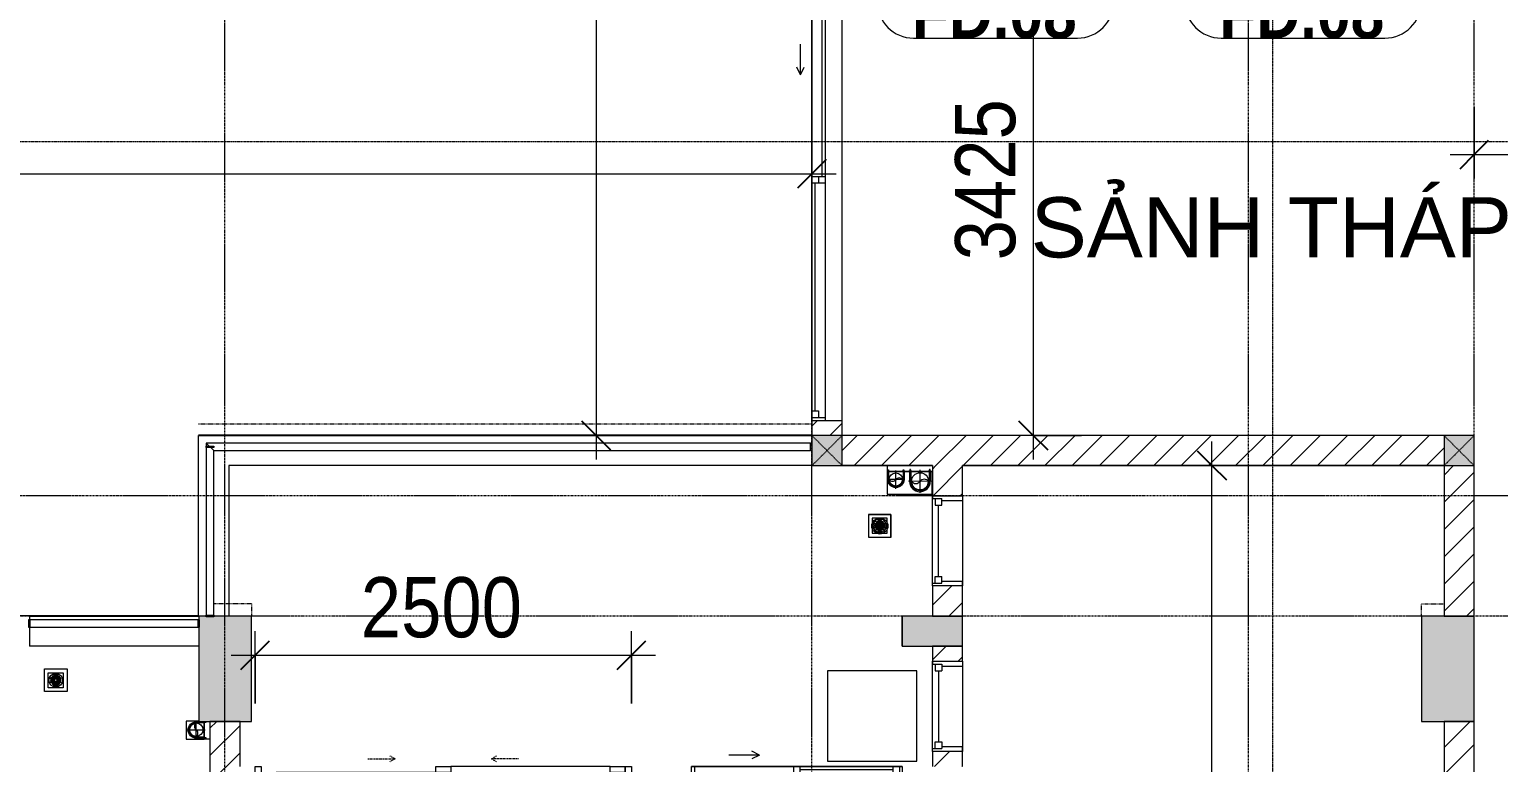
# Model space of a CAD drawing. Header units: millimetres. Extents: x 1591 to 240306, y -15958 to 82755.
# Drawn here: x 117854 to 127616, y 43563 to 48437 of the extents above; entities that cross this region are included whole.
import ezdxf

# ---------------------------------------------------------------- set-up
doc = ezdxf.new("R2010")
doc.units = ezdxf.units.MM
for name, pattern in [('Dash', [6, 3, -3]), ('Dash 1_8_', [6.35, 3.175, -3.175]), ('Dash Dot 3_16_', [7.9375, 4.7625, -1.5875, 0, -1.5875]), ('Grid Line', [22.225, 12.7, -3.175, 3.175, -3.175]), ('IMPORT-CENTER _2_', [40.64, 25.4, -5.08, 5.08, -5.08])]:
    doc.linetypes.add(name, pattern=pattern)
for name, color, linetype, lineweight in [('0-1', 7, 'Continuous', 5), ('A-ANNO-DIMS', 211, 'Continuous', 9), ('A-ANNO-DIMS-160', 211, 'Continuous', 9), ('A-AREA', 32, 'Dash 1_8_', 9), ('A-AREA-IDEN', 2, 'Continuous', 9), ('A-DOOR', 31, 'Continuous', 9), ('A-DOOR-FRAM', 31, 'Continuous', 9), ('A-DOOR-HDLN', 31, 'Dash', 9), ('A-DOOR-IDEN', 31, 'Continuous', 9), ('A-FLOR-2', 9, 'Continuous', 9), ('A-FLOR-HRAL', 11, 'Continuous', 9), ('A-FLOR-HRAL-1', 254, 'Continuous', 9), ('A-FLOR-HRAL-2', 9, 'Continuous', 9), ('A-GLAZ', 151, 'Continuous', 9), ('A-WALL', 113, 'Continuous', 9), ('A-WALL-2', 9, 'Continuous', 9), ('A-WALL-3', 113, 'Continuous', 18), ('A-WALL-PATT-2', 111, 'Continuous', 9), ('G-ANNO-SYMB-1', 111, 'Dash Dot 3_16_', 18), ('G-IMPT-1', 254, 'Continuous', 9), ('G-IMPT-2', 8, 'IMPORT-CENTER _2_', 9), ('G-IMPT-3', 8, 'Continuous', 9), ('I-FURN-1', 254, 'Continuous', 9), ('M-EQPM', 50, 'Continuous', 9), ('M-EQPM-1', 254, 'Continuous', 9), ('S-COLS', 52, 'Continuous', 9), ('S-COLS-1', 52, 'Continuous', 5), ('S-COLS-2', 7, 'Continuous', 18), ('S-COLS-5', 52, 'Continuous', 18), ('S-COLS-HDLN', 52, 'Dash', 9), ('S-GRID-1', 1, 'Grid Line', 9)]:
    doc.layers.add(name, color=color, linetype=linetype, lineweight=lineweight)
doc.styles.add('Arial_6', font='arial_0.ttf', dxfattribs={"height": 400})
doc.styles.add('Arial_B_3', font='arialbd_0.ttf', dxfattribs={"width": 0.9, "height": 320})
doc.styles.add('UTM Avo', font='UTM Avo.ttf', dxfattribs={"width": 0.9, "height": 400})
doc.dimstyles.new('1_Dim_chi_tiet_2_5', dxfattribs={"dimscale": 304.8, "dimtxt": 399.720379, "dimasz": 0.629921, "dimexe": 0.524934, "dimexo": 0.0625, "dimgap": 0.052493, "dimtad": 1, "dimdec": 0, "dimrnd": 5, "dimzin": 0, "dimdsep": 46, "dimtxsty": 'UTM Avo', "dimblk1": 'OBLIQUE', "dimblk2": 'OBLIQUE', "dimsah": 1, "dimcen": 0.09, "dimdle": 0.524934, "dimazin": 0, "dimtfac": 1, "dimtdec": 4, "dimtix": 1, "dimtmove": 0, "dimatfit": 3, "dimfxl": 1.049869, "dimfxlon": 1, "dimtvp": 1, "dimtolj": 1, "dimtzin": 0, "dimarcsym": 2})
doc.dimstyles.new('1_Dim_chi_tiet_2_5_1', dxfattribs={"dimscale": 304.8, "dimtxt": 399.720379, "dimasz": 0.629921, "dimexe": 0.524934, "dimexo": 0.0625, "dimgap": 0.052493, "dimtad": 1, "dimdec": 0, "dimrnd": 5, "dimzin": 0, "dimdsep": 46, "dimtxsty": 'UTM Avo', "dimblk1": 'OBLIQUE', "dimblk2": 'OBLIQUE', "dimsah": 1, "dimcen": 0.09, "dimdle": 0.524934, "dimazin": 0, "dimtfac": 1, "dimtdec": 4, "dimtix": 1, "dimtmove": 0, "dimatfit": 3, "dimfxl": 1.049869, "dimfxlon": 1, "dimtvp": 1, "dimtolj": 1, "dimtzin": 0, "dimarcsym": 2})
pattern_1 = [(45, (11001.35, 0), (-90.50967, 90.50967), [])]

# ---------------------------------------------------------------- blocks, each defined once
blk = doc.blocks.new('NCV_TKTC_KET CAU_rvt-1-TKCS_MB TẦNG 3-4')
at = {"layer": 'S-COLS-1'}
for points in [[(108327.6, 43836.9), (108327.6, 44536.9), (108077.6, 44536.9), (108077.6, 44532.4), (108027.6, 44532.4), (108027.6, 44536.9), (107977.6, 44536.9), (107977.6, 44512), (107982.6, 44512), (107982.6, 44462), (107977.6, 44462), (107977.6, 43836.9), (108077.6, 43836.9)], [(113052.6, 44336.9), (113052.6, 44536.9), (112652.6, 44536.9), (112652.6, 44336.9)], [(116452.6, 43836.9), (116452.6, 44536.9), (116102.6, 44536.9), (116102.6, 43836.9)]]:
    blk.add_hatch(color=256, dxfattribs=at).paths.add_polyline_path(points)
at = {"layer": 'S-COLS-2'}
for p, q in [((108027.6, 44536.9), (107977.6, 44536.9)), ((107977.6, 44536.9), (107977.6, 44512)), ((108327.6, 44536.9), (108077.6, 44536.9)), ((108327.6, 43836.9), (108327.6, 44536.9)), ((112652.6, 44536.9), (112652.6, 44336.9)), ((113052.6, 44536.9), (112652.6, 44536.9)), ((113052.6, 44336.9), (113052.6, 44536.9)), ((116452.6, 44536.9), (116102.6, 44536.9)), ((116102.6, 44536.9), (116102.6, 43836.9)), ((116452.6, 43836.9), (116452.6, 44536.9)), ((107977.6, 44462), (107977.6, 43836.9)), ((112652.6, 44336.9), (113052.6, 44336.9)), ((107977.6, 43836.9), (108327.6, 43836.9)), ((116102.6, 43836.9), (116452.6, 43836.9))]:
    blk.add_line(p, q, dxfattribs=at)
blk = doc.blocks.new('MAY GIAT - MAY GIAT_dwg-348053-TKCS_MB TẦNG 3-4')
at = {"layer": 'G-IMPT-1', "flags": 128}
blk.add_lwpolyline([(5, 596.6), (5, 2.3), (605, 2.3), (605, 596.6)], close=True, dxfattribs=at)
blk = doc.blocks.new('MAY GIAT - MAY GIAT-348233-TKCS_MB TẦNG 3-4')
at = {"layer": 'I-FURN-1'}
for p, q in [((5, 596.6), (5, 2.3)), ((605, 596.6), (5, 596.6)), ((605, 2.3), (605, 596.6)), ((5, 2.3), (605, 2.3))]:
    blk.add_line(p, q, dxfattribs=at)
blk.add_blockref('MAY GIAT - MAY GIAT_dwg-348053-TKCS_MB TẦNG 3-4', (0, 0))
blk = doc.blocks.new('THU NUOC - THU NUOC-461820-TKCS_MB TẦNG 3-4')
at = {"layer": 'M-EQPM-1'}
for p, q in [((-66.3, 70.6), (-66.3, -79.4)), ((83.7, 70.6), (-66.3, 70.6)), ((58.7, 45.6), (-41.3, 45.6)), ((-41.3, 45.6), (-41.3, -54.4)), ((-23.3, 10.8), (40.9, 10.8)), ((40.9, 4.8), (-23.3, 4.8)), ((-11, 23.3), (28.5, 23.3)), ((28.5, 17.3), (-11, 17.3)), ((-1.1, 35.6), (18.5, 35.6)), ((18.5, 29.6), (-1.1, 29.6)), ((58.7, -54.4), (58.7, 45.6)), ((83.7, -79.4), (83.7, 70.6)), ((-66.3, -79.4), (83.7, -79.4)), ((-41.3, -54.4), (58.7, -54.4)), ((-23.3, -1.2), (0.7, -1.2)), ((0.7, -7.2), (-23.3, -7.2)), ((-23.3, -13.6), (40.9, -13.6)), ((40.9, -19.6), (-23.3, -19.6)), ((-11, -26.1), (28.5, -26.1)), ((28.5, -32.1), (-11, -32.1)), ((-1.1, -38.5), (18.5, -38.5)), ((18.5, -44.5), (-1.1, -44.5)), ((0.7, -1.2), (0.7, -7.2)), ((16.7, -1.2), (40.9, -1.2)), ((16.7, -7.2), (16.7, -1.2)), ((40.9, -7.2), (16.7, -7.2))]:
    blk.add_line(p, q, dxfattribs=at)
for centre, radius, start, end in [((8.7, -4.4), 45, 0, 180), ((8.7, -4.4), 45, 0, 180), ((-23.3, 7.8), 3, 90, 270), ((-11, 20.3), 3, 90, 270), ((-1.1, 32.6), 3, 90, 270), ((18.5, 32.6), 3, 270, 90), ((28.5, 20.3), 3, 270, 90), ((40.9, 7.8), 3, 270, 90), ((8.7, -4.4), 45, 180, 360), ((8.7, -4.4), 45, 180, 360), ((-23.3, -4.2), 3, 90, 270), ((-23.3, -16.6), 3, 90, 270), ((-11, -29.1), 3, 90, 270), ((-1.1, -41.5), 3, 90, 270), ((18.5, -41.5), 3, 270, 90), ((28.5, -29.1), 3, 270, 90), ((40.9, -4.2), 3, 270, 90), ((40.9, -16.6), 3, 270, 90)]:
    blk.add_arc(centre, radius, start, end, dxfattribs=at)
blk = doc.blocks.new('Railing - 50 x 10mm-901205-TKCS_MB TẦNG 3-4')
at = {"layer": 'A-FLOR-HRAL-2'}
for p, q in [((25, 5), (-25, 5)), ((-25, 5), (-25, -5)), ((25, -5), (25, 5)), ((-25, -5), (25, -5))]:
    blk.add_line(p, q, dxfattribs=at)
blk = doc.blocks.new('Railing - Railing-998857-TKCS_MB TẦNG 3-4')
at = {"layer": 'A-FLOR-HRAL-2'}
for p, q in [((85064.1, 35251.3), (83949.1, 35251.3)), ((83949.1, 35201.3), (85064.1, 35201.3))]:
    blk.add_line(p, q, dxfattribs=at)
at = {"rotation": 270}
for p in [(83944.1, 35226.3), (85069.1, 35226.3)]:
    blk.add_blockref('Railing - 50 x 10mm-901205-TKCS_MB TẦNG 3-4', p, dxfattribs=at)
blk = doc.blocks.new('NCV_TKTC_TANG 3 - 4_rvt-2-TKCS_MB TẦNG 3-4')
at = {"layer": 'A-FLOR-2'}
for p, q in [((112052.6, 45536.9), (108177.6, 45536.9)), ((108177.6, 45536.9), (108177.6, 44536.9)), ((112852.6, 45536.9), (112252.6, 45536.9)), ((116252.6, 45536.9), (113052.6, 45536.9)), ((112652.6, 44336.9), (112652.6, 44536.9))]:
    blk.add_line(p, q, dxfattribs=at)
at = {"layer": 'A-WALL-2'}
for p, q in [((106852.9, 44536.9), (107977.6, 44536.9)), ((106852.9, 44536.9), (106852.9, 44512)), ((106852.9, 44462), (106852.9, 44336.9)), ((107977.6, 44336.9), (106852.9, 44336.9))]:
    blk.add_line(p, q, dxfattribs=at)
at = {"layer": 'A-FLOR-HRAL-1'}
blk.add_blockref('Railing - Railing-998857-TKCS_MB TẦNG 3-4', (22908.5, 9260.7), dxfattribs=at)
at = {"layer": 'I-FURN-1', "rotation": 269.9999999999999}
blk.add_blockref('MAY GIAT - MAY GIAT-348233-TKCS_MB TẦNG 3-4', (112152.6, 44177.4), dxfattribs=at)
at = {"layer": 'M-EQPM-1', "rotation": 180}
blk.add_blockref('THU NUOC - THU NUOC-461820-TKCS_MB TẦNG 3-4', (112511.3, 45132.9), dxfattribs=at)
blk = doc.blocks.new('1_FAMILY RVT - W01-WxH 1400x3200xmm-489780-TKCS_MB TẦNG 3-4')
at = {"layer": 'A-GLAZ'}
for p, q in [((698.4, 172.39), (749.2, 197.79)), ((698.4, 172.39), (749.2, 146.99)), ((698.4, 172.39), (901.6, 172.39)), ((-1600, 96.19), (-1600, -103.81)), ((1600, 96.19), (-1600, 96.19)), ((-1600, 96.19), (-1536.5, 96.19)), ((-1600, 7.29), (-1580.95, 7.29)), ((-1580.95, 96.19), (-1580.95, 7.29)), ((-1536.5, 51.74), (-1580.95, 51.74)), ((-1580.95, 7.29), (-22.225, 7.29)), ((-1536.5, 96.19), (-22.225, 96.19)), ((-1536.5, 96.19), (-1536.5, 51.74)), ((-1536.5, 73.965), (-22.225, 73.965)), ((-22.225, 7.29), (-22.225, 96.19)), ((-22.225, 96.19), (22.225, 96.19)), ((22.225, 51.74), (-22.225, 51.74)), ((-22.225, 7.29), (22.225, 7.29)), ((22.225, 96.19), (1580.95, 96.19)), ((22.225, 96.19), (22.225, 7.29)), ((22.225, 29.515), (1536.5, 29.515)), ((22.225, 7.29), (1536.5, 7.29)), ((1536.5, 51.74), (1536.5, 7.29)), ((1580.95, 51.74), (1536.5, 51.74)), ((1536.5, 7.29), (1600, 7.29)), ((1580.95, 96.19), (1600, 96.19)), ((1580.95, 96.19), (1580.95, 7.29)), ((1600, -103.81), (1600, 96.19)), ((-1600, -103.81), (1600, -103.81))]:
    blk.add_line(p, q, dxfattribs=at)
blk = doc.blocks.new('DEG_02-DEG_03 - DEG_02-2500x2400mm-CỬA ĐI 02 CÁNH TRƯỢT-841416-TKCS_MB TẦNG 3-4')
at = {"layer": 'A-DOOR'}
for p, q in [((-1210, -100), (-1210, -60)), ((-1210, -60), (-1110, -60)), ((-1110, -60), (-1110, -100)), ((-50, -60), (-1110, -60)), ((-50, -60), (-50, -20)), ((-50, -20), (50, -20)), ((50, -60), (-50, -60)), ((-50, -100), (-50, -60)), ((-50, -60), (50, -60)), ((50, -20), (50, -60)), ((1110, -20), (50, -20)), ((50, -60), (1110, -60)), ((50, -60), (50, -100)), ((1110, -60), (1110, -20)), ((1110, -20), (1210, -20)), ((1210, -60), (1110, -60)), ((1210, -20), (1210, -60)), ((-1110, -100), (-1210, -100)), ((-1110, -100), (-50, -100)), ((50, -100), (-50, -100))]:
    blk.add_line(p, q, dxfattribs=at)
at = {"layer": 'A-DOOR-FRAM'}
for p, q in [((-1250, 0), (-1210, 0)), ((-1250, -100), (-1250, 0)), ((-1210, 0), (-1210, -100)), ((1210, -100), (1210, 0)), ((1210, 0), (1250, 0)), ((1250, 0), (1250, -100)), ((-1210, -100), (-1250, -100)), ((1250, -100), (1210, -100))]:
    blk.add_line(p, q, dxfattribs=at)
at = {"layer": 'A-DOOR-HDLN'}
for p, q in [((-500.4, -151.1), (-320.4, -151.1)), ((-320.4, -151.1), (-355, -131.1)), ((-320.4, -151.1), (-355, -171.1)), ((320.4, -151.1), (355, -131.1)), ((320.4, -151.1), (355, -171.1)), ((500.4, -151.1), (320.4, -151.1))]:
    blk.add_line(p, q, dxfattribs=at)
blk = doc.blocks.new('1_FAMILY RVT - W01-WxH 1400x1400xmm-411185-TKCS_MB TẦNG 3-4')
at = {"layer": 'A-GLAZ'}
for p, q in [((-700, 103.81), (700, 103.81)), ((-700, -96.19), (-700, 103.81)), ((700, 103.81), (700, -96.19)), ((-700, -7.29), (-680.95, -7.29)), ((700, -96.19), (-700, -96.19)), ((-700, -96.19), (-636.5, -96.19)), ((-680.95, -7.29), (-22.225, -7.29)), ((-680.95, -96.19), (-680.95, -7.29)), ((-636.5, -51.74), (-680.95, -51.74)), ((-636.5, -96.19), (-636.5, -51.74)), ((-636.5, -73.965), (-22.225, -73.965)), ((-636.5, -96.19), (-22.225, -96.19)), ((-22.225, -7.29), (22.225, -7.29)), ((-22.225, -7.29), (-22.225, -96.19)), ((22.225, -51.74), (-22.225, -51.74)), ((-22.225, -96.19), (22.225, -96.19)), ((22.225, -7.29), (636.5, -7.29)), ((22.225, -96.19), (22.225, -7.29)), ((22.225, -29.515), (636.5, -29.515)), ((22.225, -96.19), (680.95, -96.19)), ((636.5, -7.29), (700, -7.29)), ((636.5, -51.74), (636.5, -7.29)), ((680.95, -51.74), (636.5, -51.74)), ((680.95, -96.19), (680.95, -7.29)), ((680.95, -96.19), (700, -96.19)), ((248.4, -172.39), (299.2, -146.99)), ((248.4, -172.39), (299.2, -197.79)), ((248.4, -172.39), (451.6, -172.39))]:
    blk.add_line(p, q, dxfattribs=at)
blk = doc.blocks.new('Railing - 50 x 10mm-1251311-TKCS_MB TẦNG 3-4')
at = {"layer": 'A-FLOR-HRAL'}
for p, q in [((25, 5), (-25, 5)), ((-25, 5), (-25, -5)), ((25, -5), (25, 5)), ((-25, -5), (25, -5))]:
    blk.add_line(p, q, dxfattribs=at)
blk = doc.blocks.new('Railing - Railing-1558326-TKCS_MB TẦNG 3-4')
at = {"layer": 'A-FLOR-HRAL'}
for p, q in [((108047.6, 45667), (108027.6, 45687)), ((108027.6, 45687), (108027.6, 45667)), ((112042.6, 45687), (108027.6, 45687)), ((108027.6, 45657), (108027.6, 44542.4)), ((108077.6, 45637), (108057.6, 45657)), ((108077.6, 44542.4), (108077.6, 45637)), ((108077.6, 45637), (112042.6, 45637))]:
    blk.add_line(p, q, dxfattribs=at)
at = {"extrusion": (0, 0, -1), "zscale": -1}
for p, rotation in [((-108052.6, 45662), 180), ((-112047.6, 45662), 270), ((-108052.6, 44537.4), 180)]:
    blk.add_blockref('Railing - 50 x 10mm-1251311-TKCS_MB TẦNG 3-4', p, dxfattribs=dict(at, rotation=rotation))
blk = doc.blocks.new('M_Fixed - 600 x 1400mm-2135871-TKCS_MB TẦNG 3-4')
at = {"layer": 'A-GLAZ'}
for p, q in [((-300, 87), (-268, 87)), ((-268, -50), (-268, 87)), ((268, -50), (268, 87)), ((300, 87), (268, 87)), ((-281, -113), (-281, -50)), ((-281, -50), (-237, -50)), ((-281, -94), (-237, -94)), ((-237, -94), (-237, -50)), ((-237, -72), (237, -72)), ((237, -50), (281, -50)), ((237, -94), (237, -50)), ((281, -94), (237, -94)), ((281, -113), (281, -50)), ((-300, -113), (-281, -113)), ((298.9, -113), (281, -113))]:
    blk.add_line(p, q, dxfattribs=at)
blk = doc.blocks.new('M_Fixed - 600 x 1400mm-2135864-TKCS_MB TẦNG 3-4')
at = {"layer": 'A-GLAZ'}
for p, q in [((-300, 113), (-281, 113)), ((-281, 113), (-281, 50)), ((281, 113), (281, 50)), ((298.9, 113), (281, 113)), ((-281, 94), (-237, 94)), ((-281, 50), (-237, 50)), ((-268, 50), (-268, -87)), ((-237, 94), (-237, 50)), ((-237, 72), (237, 72)), ((237, 94), (237, 50)), ((281, 94), (237, 94)), ((237, 50), (281, 50)), ((268, 50), (268, -87)), ((-300, -87), (-268, -87)), ((300, -87), (268, -87))]:
    blk.add_line(p, q, dxfattribs=at)
blk = doc.blocks.new('G1_SOF - BO TRU - 200x200-3054293-TKCS_MB TẦNG 3-4')
at = {"layer": 'S-COLS'}
blk.add_hatch(color=256, dxfattribs=at).paths.add_polyline_path([(100, -100), (100, 100), (-100, 100), (-100, -100)])
at = {"layer": 'S-COLS-5'}
for p, q in [((100, 100), (-100, 100)), ((-100, 100), (-100, -100)), ((100, -100), (100, 100)), ((-100, -100), (100, -100))]:
    blk.add_line(p, q, dxfattribs=at)
at = {"layer": 'S-COLS-HDLN'}
for p, q in [((100, 100), (-100, -100)), ((-100, 100), (100, -100))]:
    blk.add_line(p, q, dxfattribs=at)
blk = doc.blocks.new('TKTC_XREF_251221_MB TANG 2-7 - TKTC_XREF_260130_MB TANG 2-5_dwg_THU NUOC - THU NUOC-444531-TKCS_MB TẦNG 1-4746810-TKCS_MB TẦNG 3-4')
at = {"layer": 'G-IMPT-3'}
for p, q in [((-23.3, 10.8), (40.9, 10.8)), ((40.9, 4.8), (-23.3, 4.8)), ((-11, 23.3), (28.5, 23.3)), ((28.5, 17.3), (-11, 17.3)), ((-1.1, 35.6), (18.5, 35.6)), ((18.5, 29.6), (-1.1, 29.6)), ((-23.3, -13.6), (40.9, -13.6)), ((40.9, -19.6), (-23.3, -19.6)), ((-11, -26.1), (28.5, -26.1)), ((28.5, -32.1), (-11, -32.1)), ((-1.1, -38.5), (18.5, -38.5)), ((18.5, -44.5), (-1.1, -44.5))]:
    blk.add_line(p, q, dxfattribs=at)
at = {"layer": 'G-IMPT-3', "flags": 128}
for points in [[(83.7, -79.4), (83.7, 70.6), (-66.3, 70.6), (-66.3, -79.4)], [(58.7, -54.4), (58.7, 45.6), (-41.3, 45.6), (-41.3, -54.4)]]:
    blk.add_lwpolyline(points, close=True, dxfattribs=at)
for points in [[(-23.3, -1.2), (0.7, -1.2), (0.7, -7.2), (-23.3, -7.2)], [(40.9, -7.2), (16.7, -7.2), (16.7, -1.2), (40.9, -1.2)]]:
    blk.add_lwpolyline(points, dxfattribs=at)
at = {"layer": 'G-IMPT-3'}
for centre, radius, start, end in [((8.7, -4.4), 45, 360, 180), ((8.7, -4.4), 45, 360, 180), ((-23.3, 7.8), 3, 90, 270), ((-11, 20.3), 3, 90, 270), ((-1.1, 32.6), 3, 90, 270), ((18.5, 32.6), 3, 270, 90), ((28.5, 20.3), 3, 270, 90), ((40.9, 7.8), 3, 270, 90), ((8.7, -4.4), 45, 180, 360), ((8.7, -4.4), 45, 180, 360), ((-23.3, -4.2), 3, 90, 270), ((-23.3, -16.6), 3, 90, 270), ((-11, -29.1), 3, 90, 270), ((-1.1, -41.5), 3, 90, 270), ((18.5, -41.5), 3, 270, 90), ((28.5, -29.1), 3, 270, 90), ((40.9, -4.2), 3, 270, 90), ((40.9, -16.6), 3, 270, 90)]:
    blk.add_arc(centre, radius, start, end, dxfattribs=at)
blk = doc.blocks.new('TKTC_XREF_251221_MB TANG 2-7 - TKTC_XREF_260130_MB TANG 2-5_dwg_$cc-4746798-TKCS_MB TẦNG 3-4')
at = {"layer": 'G-IMPT-2'}
for p, q in [((-0.67, 0), (0.67, 0)), ((0, -0.67), (0, 0.67))]:
    blk.add_line(p, q, dxfattribs=at)
at = {"layer": 'M-EQPM'}
blk.add_circle((0, 0), 0.5, dxfattribs=at)
for centre, radius, start, end in [((0, 0), 0.5, 90, 270), ((0.19, 0.25), 0.313, 126.8699, 233.1301), ((-0.19, -0.25), 0.313, 306.8699, 53.1301)]:
    blk.add_arc(centre, radius, start, end, dxfattribs=at)
blk = doc.blocks.new('TKTC_XREF_251221_MB TANG 2-7 - TKTC_XREF_260130_MB TANG 2-5_dwg_CUM U_DN100-4746799-TKCS_MB TẦNG 3-4')
at = {"layer": 'G-IMPT-3'}
blk.add_hatch(color=256, dxfattribs=at).paths.add_polyline_path([(0, 61), (16, 59), (31, 53), (43, 43), (53, 31), (59, 16), (61, 0), (59, -16), (53, -30), (43, -43), (31, -53), (16, -59), (0, -61), (0, -57), (15, -55), (29, -49), (40, -40), (49, -28), (55, -15), (57, 0), (55, 15), (49, 29), (40, 40), (29, 49), (15, 55), (0, 57)])
for p, q in [((-79, 67), (-79, 63)), ((-77, 67), (-77, 63)), ((-75, 67), (-75, 63)), ((-73, 69), (-73, 61)), ((-67, 68), (-72, 68)), ((-67, 62), (-72, 62)), ((-65, 69), (0, 69)), ((-79, -63), (-79, -67)), ((-77, -63), (-77, -67)), ((-75, -63), (-75, -67)), ((-73, -61), (-73, -69)), ((-67, -62), (-72, -62)), ((-67, -68), (-72, -68)), ((-65, -69), (0, -69))]:
    blk.add_line(p, q, dxfattribs=at)
at = {"layer": 'G-IMPT-3', "flags": 128}
for points in [[(-73, 68), (-78, 68), (-78, 62), (-73, 62)], [(-72, 59), (-67, 59), (-67, 71), (-72, 71)], [(-67, 71), (-67, 73), (-65, 73), (-65, 57), (-67, 57), (-67, 59)], [(-65, 61), (0, 61), (0, 57)], [(-73, -62), (-78, -62), (-78, -68), (-73, -68)], [(-72, -71), (-67, -71), (-67, -59), (-72, -59)], [(-67, -59), (-67, -57), (-65, -57), (-65, -73), (-67, -73), (-67, -71)], [(-65, -61), (0, -61), (0, -57)]]:
    blk.add_lwpolyline(points, dxfattribs=at)
at = {"layer": 'G-IMPT-3'}
for centre, radius, start, end in [((-78, 67), 0.96, 90, 180), ((-78, 63), 0.96, 180, 270), ((-71, 69), 1.56, 112.6199, 247.3801), ((-68, 65), 4.8, 143.1301, 216.8699), ((-71, 61), 1.56, 112.6199, 247.3801), ((0, 0), 69, 270, 90), ((0, 0), 61, 270, 90), ((0, 0), 57, 270, 90), ((-78, -63), 0.96, 90, 180), ((-78, -67), 0.96, 180, 270), ((-71, -61), 1.56, 112.6199, 247.3801), ((-68, -65), 4.8, 143.1301, 216.8699), ((-71, -69), 1.56, 112.6199, 247.3801)]:
    blk.add_arc(centre, radius, start, end, dxfattribs=at)
blk = doc.blocks.new('TKTC_XREF_251221_MB TANG 2-7 - TKTC_XREF_260130_MB TANG 2-5_dwg_FD-4746809-TKCS_MB TẦNG 3-4')
at = {"layer": 'G-IMPT-3', "flags": 128}
blk.add_lwpolyline([(-75, -75), (75, -75), (75, 75), (-75, 75)], close=True, dxfattribs=at)
at = {"layer": 'G-IMPT-3'}
blk.add_circle((0, 0), 53.3, dxfattribs=at)
at = {"layer": 'M-EQPM'}
for p, q in [((53.3, 0), (-53.3, 0)), ((-37.7, 37.7), (37.7, -37.7)), ((37.7, 37.7), (-37.7, -37.7)), ((0, 53.3), (0, -53.3))]:
    blk.add_line(p, q, dxfattribs=at)
blk = doc.blocks.new('TKTC_XREF_251221_MB TANG 2-7 - TKTC_XREF_260130_MB TANG 2-5_dwg_$cc-4746808-TKCS_MB TẦNG 3-4')
at = {"layer": 'G-IMPT-2'}
for p, q in [((-0.673, 0), (0.673, 0)), ((0, -0.673), (0, 0.673))]:
    blk.add_line(p, q, dxfattribs=at)
at = {"layer": 'M-EQPM'}
blk.add_circle((0, 0), 0.5, dxfattribs=at)
for centre, radius, start, end in [((0, 0), 0.5, 90, 270), ((0.188, 0.25), 0.313, 126.8699, 233.1301), ((-0.188, -0.25), 0.313, 306.8699, 53.1301)]:
    blk.add_arc(centre, radius, start, end, dxfattribs=at)
blk = doc.blocks.new('TKTC_XREF_251221_MB TANG 2-7 - TKTC_XREF_260130_MB TANG 2-5_dwg_CUM U_DN100-4746796-TKCS_MB TẦNG 3-4')
at = {"layer": 'G-IMPT-3'}
blk.add_hatch(color=256, dxfattribs=at).paths.add_polyline_path([(0, 61), (0, 57), (14.8, 55.1), (28.5, 49.4), (40.3, 40.3), (49.4, 28.5), (55.1, 14.8), (57, 0), (55.1, -14.8), (49.4, -28.5), (40.3, -40.3), (28.5, -49.4), (14.8, -55.1), (0, -57), (0, -61), (15.8, -58.9), (30.5, -52.8), (43.1, -43.1), (52.8, -30.5), (58.9, -15.8), (61, 0), (58.9, 15.8), (52.8, 30.5), (43.1, 43.1), (30.5, 52.8), (15.8, 58.9)])
for p, q in [((-79.1, 66.6), (-79.1, 63.4)), ((-76.6, 66.6), (-76.6, 63.4)), ((-74.6, 66.6), (-74.6, 63.4)), ((-72.7, 69.3), (-72.7, 60.7)), ((-66.9, 67.9), (-71.7, 67.9)), ((-66.9, 62.1), (-71.7, 62.1)), ((-65, 69), (0, 69)), ((-79.1, -63.4), (-79.1, -66.6)), ((-76.6, -63.4), (-76.6, -66.6)), ((-74.6, -63.4), (-74.6, -66.6)), ((-72.7, -60.7), (-72.7, -69.3)), ((-66.9, -62.1), (-71.7, -62.1)), ((-66.9, -67.9), (-71.7, -67.9)), ((-65, -69), (0, -69))]:
    blk.add_line(p, q, dxfattribs=at)
at = {"layer": 'G-IMPT-3', "flags": 128}
for points in [[(-72.7, 67.6), (-78.1, 67.6), (-78.1, 62.4), (-72.7, 62.4)], [(-71.7, 59.2), (-66.9, 59.2), (-66.9, 70.8), (-71.7, 70.8)], [(-66.9, 70.8), (-66.9, 72.7), (-65, 72.7), (-65, 57.3), (-66.9, 57.3), (-66.9, 59.2)], [(-65, 61), (0, 61), (0, 57)], [(-72.7, -62.4), (-78.1, -62.4), (-78.1, -67.6), (-72.7, -67.6)], [(-71.7, -70.8), (-66.9, -70.8), (-66.9, -59.2), (-71.7, -59.2)], [(-66.9, -59.2), (-66.9, -57.3), (-65, -57.3), (-65, -72.7), (-66.9, -72.7), (-66.9, -70.8)], [(-65, -61), (0, -61), (0, -57)]]:
    blk.add_lwpolyline(points, dxfattribs=at)
at = {"layer": 'G-IMPT-3'}
for centre, radius, start, end in [((-78.1, 66.6), 0.96, 90, 180), ((-78.1, 63.4), 0.96, 180, 270), ((-71.1, 69.3), 1.56, 112.61986, 247.38014), ((-67.9, 65), 4.8, 143.1301, 216.8699), ((-71.1, 60.7), 1.56, 112.61986, 247.38014), ((0, 0), 69, 270, 90), ((0, 0), 61, 270, 90), ((0, 0), 57, 270, 90), ((-78.1, -63.4), 0.96, 90, 180), ((-78.1, -66.6), 0.96, 180, 270), ((-71.1, -60.7), 1.56, 112.61986, 247.38014), ((-67.9, -65), 4.8, 143.1301, 216.8699), ((-71.1, -69.3), 1.56, 112.61986, 247.38014)]:
    blk.add_arc(centre, radius, start, end, dxfattribs=at)
blk = doc.blocks.new('TKTC_XREF_251221_MB TANG 2-7 - TKTC_XREF_251221_MB TANG 2-7-2039446-TKCS_MB TẦNG 3-4')
at = {"layer": 'M-EQPM'}
for p, q in [((78400.1, 28501.7), (74325, 28501.7)), ((78899.8, 28300), (78899.8, 28260.1)), ((79200, 28300), (78899.8, 28300)), ((78899.8, 28260.1), (79199.4, 28260.1)), ((78899.8, 28260.1), (78899.8, 28110.2)), ((79199.4, 28260.1), (78899.8, 28260.1)), ((79199.4, 28110.2), (79199.4, 28260.1)), ((78899.8, 28110.2), (79199.4, 28110.2)), ((74325, 27302.1), (69600, 27302.1)), ((74325, 26601.9), (74241, 26601.9)), ((74241, 26601.9), (74241, 26482.4)), ((74360.9, 26482.4), (74360.9, 26600)), ((74361, 26600), (74361, 26484.3)), ((74241, 26482.4), (74360.9, 26482.4)), ((74361, 26484.3), (74400, 26484.3))]:
    blk.add_line(p, q, dxfattribs=at)
for name, p, xscale, yscale, zscale, rotation in [('TKTC_XREF_251221_MB TANG 2-7 - TKTC_XREF_260130_MB TANG 2-5_dwg_$cc-4746798-TKCS_MB TẦNG 3-4', (78957.3, 28206.8), 90.00000000005123, 90.00000000005123, 90.00000000005123, 89.99999999878479), ('TKTC_XREF_251221_MB TANG 2-7 - TKTC_XREF_260130_MB TANG 2-5_dwg_$cc-4746808-TKCS_MB TẦNG 3-4', (79118.3, 28195.4), 113.7150000000071, 113.7150000000071, 113.7150000000071, 89.80198045694691), ('TKTC_XREF_251221_MB TANG 2-7 - TKTC_XREF_260130_MB TANG 2-5_dwg_CUM U_DN100-4746796-TKCS_MB TẦNG 3-4', (79117.4, 28195.4), 0.9975000000000006, 0.9975000000000006, 0.9975000000000006, 269.803963131495), ('TKTC_XREF_251221_MB TANG 2-7 - TKTC_XREF_260130_MB TANG 2-5_dwg_$cc-4746798-TKCS_MB TẦNG 3-4', (74308.1, 26544.3), 90.00000000005114, 90.00000000005114, 90.00000000005114, 0.304717521727566)]:
    blk.add_blockref(name, p, dxfattribs=dict(xscale=xscale, yscale=yscale, zscale=zscale, rotation=rotation))
at = {"extrusion": (0, 0, -1)}
for p, xscale, yscale, zscale, rotation in [((-78957.3, 28208.8), 0.7894736842105227, 0.7894736842105227, -0.7894736842105227, 269.9999999996207), ((-74309.6, 26542.6), 0.789473684210524, 0.789473684210524, -0.7894736842105241, 0.06930925665188988)]:
    blk.add_blockref('TKTC_XREF_251221_MB TANG 2-7 - TKTC_XREF_260130_MB TANG 2-5_dwg_CUM U_DN100-4746799-TKCS_MB TẦNG 3-4', p, dxfattribs=dict(at, xscale=xscale, yscale=yscale, zscale=zscale, rotation=rotation))
at = {"rotation": 180}
blk.add_blockref('TKTC_XREF_251221_MB TANG 2-7 - TKTC_XREF_260130_MB TANG 2-5_dwg_FD-4746809-TKCS_MB TẦNG 3-4', (78851, 27898.8), dxfattribs=at)
at = {"extrusion": (0, 0, -1), "zscale": -1}
blk.add_blockref('TKTC_XREF_251221_MB TANG 2-7 - TKTC_XREF_260130_MB TANG 2-5_dwg_THU NUOC - THU NUOC-444531-TKCS_MB TẦNG 1-4746810-TKCS_MB TẦNG 3-4', (-73384.2, 26877.9), dxfattribs=at)
blk = doc.blocks.new('DIMBLOCK24-TKCS_MB TẦNG 3-4')
at = {"layer": 'A-ANNO-DIMS-160'}
for p, q in [((127453.9, 47924.7), (127453.9, 47444.7)), ((127453.9, 47604.7), (127453.9, 47924.7)), ((129253.9, 47924.7), (129253.9, 47444.7)), ((129253.9, 47604.7), (129253.9, 47924.7)), ((127293.9, 47604.7), (129413.9, 47604.7))]:
    blk.add_line(p, q, dxfattribs=at)
at = {"layer": 'A-ANNO-DIMS-160', "lineweight": 25}
for p, q in [((127453.9, 47604.7), (127549.9, 47700.7)), ((129253.9, 47604.7), (129349.9, 47700.7)), ((127453.9, 47604.7), (127357.9, 47508.7)), ((129253.9, 47604.7), (129157.9, 47508.7))]:
    blk.add_line(p, q, dxfattribs=at)
at = {"layer": 'A-ANNO-DIMS-160', "color": 0, "insert": (127806.1, 48124.3), "char_height": 400, "width": 1314.636, "attachment_point": 1, "line_spacing_factor": 1.110334, "style": 'UTM Avo'}
blk.add_mtext('1800', dxfattribs=at)
blk = doc.blocks.new('_Oblique')
at = {"color": 0, "linetype": 'ByBlock', "lineweight": -2}
blk.add_line((-0.5, -0.5), (0.5, 0.5), dxfattribs=at)
blk = doc.blocks.new('DIMBLOCK25-TKCS_MB TẦNG 3-4')
at = {"layer": 'A-ANNO-DIMS-160', "lineweight": 25}
for p, q in [((121620, 53311.9), (121524, 53407.9)), ((121620, 53311.9), (121716, 53215.9)), ((121620, 45737.4), (121524, 45833.4)), ((121620, 45737.4), (121716, 45641.4))]:
    blk.add_line(p, q, dxfattribs=at)
at = {"layer": 'A-ANNO-DIMS-160'}
for p, q in [((121620, 53471.9), (121620, 45577.4)), ((121300, 53311.9), (121780, 53311.9)), ((121620, 53311.9), (121300, 53311.9)), ((121940, 45737.4), (121460, 45737.4)), ((121620, 45737.4), (121940, 45737.4))]:
    blk.add_line(p, q, dxfattribs=at)
at = {"layer": 'A-ANNO-DIMS-160', "color": 0, "insert": (121100.4, 48976.9), "char_height": 400, "width": 1314.636, "attachment_point": 1, "rotation": 90, "line_spacing_factor": 1.110334, "style": 'UTM Avo'}
blk.add_mtext('7575', dxfattribs=at)
blk = doc.blocks.new('DIMBLOCK37-TKCS_MB TẦNG 3-4')
at = {"layer": 'A-ANNO-DIMS-160'}
for p, q in [((59853.9, 47797.1), (59853.9, 47317.1)), ((59853.9, 47477.1), (59853.9, 47797.1)), ((123054, 47797.1), (123054, 47317.1)), ((123054, 47477.1), (123054, 47797.1)), ((59693.9, 47477.1), (123214, 47477.1))]:
    blk.add_line(p, q, dxfattribs=at)
at = {"layer": 'A-ANNO-DIMS-160', "lineweight": 25}
for p, q in [((59853.9, 47477.1), (59949.9, 47573.1)), ((123054, 47477.1), (123150, 47573.1)), ((59853.9, 47477.1), (59757.9, 47381.1)), ((123054, 47477.1), (122958, 47381.1))]:
    blk.add_line(p, q, dxfattribs=at)
at = {"layer": 'A-ANNO-DIMS-160', "color": 0, "insert": (90769.2, 47996.8), "char_height": 400, "width": 1643.295, "attachment_point": 1, "line_spacing_factor": 1.110334, "style": 'UTM Avo'}
blk.add_mtext('63200', dxfattribs=at)
blk = doc.blocks.new('DIMBLOCK100-TKCS_MB TẦNG 3-4')
at = {"layer": 'A-ANNO-DIMS-160'}
for p, q in [((119353.9, 43955.9), (119353.9, 44435.9)), ((121853.9, 43955.9), (121853.9, 44435.9)), ((119193.9, 44275.9), (122013.9, 44275.9)), ((119353.9, 44275.9), (119353.9, 43955.9)), ((121853.9, 44275.9), (121853.9, 43955.9))]:
    blk.add_line(p, q, dxfattribs=at)
at = {"layer": 'A-ANNO-DIMS-160', "lineweight": 25}
for p, q in [((119353.9, 44275.9), (119449.9, 44371.9)), ((121853.9, 44275.9), (121949.9, 44371.9)), ((119353.9, 44275.9), (119257.9, 44179.9)), ((121853.9, 44275.9), (121757.9, 44179.9))]:
    blk.add_line(p, q, dxfattribs=at)
at = {"layer": 'A-ANNO-DIMS-160', "color": 0, "insert": (120056.1, 44795.6), "char_height": 400, "width": 1314.636, "attachment_point": 1, "line_spacing_factor": 1.110334, "style": 'UTM Avo'}
blk.add_mtext('2500', dxfattribs=at)
blk = doc.blocks.new('DIMBLOCK175-TKCS_MB TẦNG 3-4')
at = {"layer": 'A-ANNO-DIMS-160'}
for p, q in [((124524.3, 49321.9), (124524.3, 45577.4)), ((124844.3, 49161.9), (124364.3, 49161.9)), ((124524.3, 49161.9), (124844.3, 49161.9)), ((124844.3, 45737.4), (124364.3, 45737.4)), ((124524.3, 45737.4), (124844.3, 45737.4))]:
    blk.add_line(p, q, dxfattribs=at)
at = {"layer": 'A-ANNO-DIMS-160', "lineweight": 25}
for p, q in [((124524.3, 49161.9), (124428.3, 49257.9)), ((124524.3, 49161.9), (124620.3, 49065.9)), ((124524.3, 45737.4), (124428.3, 45833.4)), ((124524.3, 45737.4), (124620.3, 45641.4))]:
    blk.add_line(p, q, dxfattribs=at)
at = {"layer": 'A-ANNO-DIMS-160', "color": 0, "insert": (124004.7, 46901.9), "char_height": 400, "width": 1314.636, "attachment_point": 1, "rotation": 90, "line_spacing_factor": 1.110334, "style": 'UTM Avo'}
blk.add_mtext('3425', dxfattribs=at)
blk = doc.blocks.new('DIMBLOCK213-TKCS_MB TẦNG 3-4')
at = {"layer": 'A-ANNO-DIMS-160'}
for p, q in [((119353.9, 43955.9), (119353.9, 44435.9)), ((121853.9, 43955.9), (121853.9, 44435.9)), ((119193.9, 44275.9), (122013.9, 44275.9)), ((119353.9, 44275.9), (119353.9, 43955.9)), ((121853.9, 44275.9), (121853.9, 43955.9))]:
    blk.add_line(p, q, dxfattribs=at)
at = {"layer": 'A-ANNO-DIMS-160', "lineweight": 25}
for p, q in [((119353.9, 44275.9), (119449.9, 44371.9)), ((121853.9, 44275.9), (121949.9, 44371.9)), ((119353.9, 44275.9), (119257.9, 44179.9)), ((121853.9, 44275.9), (121757.9, 44179.9))]:
    blk.add_line(p, q, dxfattribs=at)
at = {"layer": 'A-ANNO-DIMS-160', "color": 0, "insert": (120056.1, 44795.6), "char_height": 400, "width": 1314.636, "attachment_point": 1, "line_spacing_factor": 1.110334, "style": 'UTM Avo'}
blk.add_mtext('2500', dxfattribs=at)
blk = doc.blocks.new('DIMBLOCK387-TKCS_MB TẦNG 3-4')
at = {"layer": 'A-ANNO-DIMS-160'}
for p, q in [((125711.4, 35577.4), (125711.4, 45697.4)), ((125391.4, 45537.4), (125871.4, 45537.4)), ((125711.4, 45537.4), (125391.4, 45537.4)), ((125391.4, 35737.4), (125871.4, 35737.4)), ((125711.4, 35737.4), (125391.4, 35737.4))]:
    blk.add_line(p, q, dxfattribs=at)
at = {"layer": 'A-ANNO-DIMS-160', "lineweight": 25}
for p, q in [((125711.4, 45537.4), (125615.4, 45633.4)), ((125711.4, 45537.4), (125807.4, 45441.4)), ((125711.4, 35737.4), (125615.4, 35833.4)), ((125711.4, 35737.4), (125807.4, 35641.4))]:
    blk.add_line(p, q, dxfattribs=at)
at = {"layer": 'A-ANNO-DIMS-160', "color": 0, "insert": (125191.8, 40089.6), "char_height": 400, "width": 1314.636, "attachment_point": 1, "rotation": 90, "line_spacing_factor": 1.110334, "style": 'UTM Avo'}
blk.add_mtext('9800', dxfattribs=at)
blk = doc.blocks.new('STN_Door Tag - STN_Door Tag-1788670-TKCS_MB TẦNG 3-4')
at = {"layer": 'A-DOOR-IDEN'}
for p, q in [((-3.37, 1.495), (3.431, 1.495)), ((-3.37, -1.524), (3.431, -1.524))]:
    blk.add_line(p, q, dxfattribs=at)
for centre, start, end in [((-3.37, -0.015), 90, 270), ((3.431, -0.015), 270, 90)]:
    blk.add_arc(centre, 1.509, start, end, dxfattribs=at)

msp = doc.modelspace()

# ---------------------------------------------------------------- hatches: boundary and pattern name
at = {"layer": 'A-WALL-PATT-2'}
h = msp.add_hatch(dxfattribs=at)
h.set_pattern_fill('FP_1', color=256, style=0, pattern_type=2)
h.set_pattern_definition(pattern_1)
h.paths.add_polyline_path([(123254, 45737.4), (123254, 45837.4), (123054, 45837.4), (123054, 45737.4)])
h.paths.add_polyline_path([(123054, 49037.4), (123254, 49037.4), (123254, 49361.9), (123054, 49361.9)])
h = msp.add_hatch(dxfattribs=at)
h.set_pattern_fill('FP_1', color=256, style=0, pattern_type=2)
h.set_pattern_definition(pattern_1)
h.paths.add_polyline_path([(127253.9, 45537.4), (127253.9, 45737.4), (123254, 45736.9), (123254, 45537.4), (126760.9, 45537.4)])
h = msp.add_hatch(dxfattribs=at)
h.set_pattern_fill('FP_1', color=256, style=0, pattern_type=2)
h.set_pattern_definition(pattern_1)
h.paths.add_polyline_path([(127253.9, 44537), (127453.9, 44537), (127453.9, 45536.9), (127253.9, 45536.9), (127253.9, 44781)])
h.paths.add_polyline_path([(127453.9, 45736.9), (127453.9, 45737.4), (127453.5, 45736.9)])
h = msp.add_hatch(dxfattribs=at)
h.set_pattern_fill('FP_1', color=256, style=0, pattern_type=2)
h.set_pattern_definition(pattern_1)
h.paths.add_polyline_path([(124053.9, 44536.9), (124053.9, 44736.9), (123853.9, 44736.9), (123853.9, 44536.9)])
h.paths.add_polyline_path([(123853.9, 45336.9), (124053.9, 45336.9), (124053.9, 45537.4), (123853.9, 45537.4)])
h = msp.add_hatch(dxfattribs=at)
h.set_pattern_fill('FP_1', color=256, style=0, pattern_type=2)
h.set_pattern_definition(pattern_1)
h.paths.add_polyline_path([(123853.9, 43536.9), (124053.9, 43536.9), (124053.9, 43636.9), (123853.9, 43636.9)])
h.paths.add_polyline_path([(124053.9, 44236.9), (124053.9, 44336.9), (123853.9, 44336.9), (123853.9, 44236.9)])
h = msp.add_hatch(dxfattribs=at)
h.set_pattern_fill('FP_1', color=256, style=0, pattern_type=2)
h.set_pattern_definition(pattern_1)
h.paths.add_polyline_path([(119253.9, 40536.9), (119253.9, 43837), (119053.9, 43837), (119053.9, 40536.9)])
h = msp.add_hatch(dxfattribs=at)
h.set_pattern_fill('FP_1', color=256, style=0, pattern_type=2)
h.set_pattern_definition(pattern_1)
h.paths.add_polyline_path([(127453.9, 40536.9), (127453.9, 43836.9), (127253.9, 43836.9), (127253.9, 40536.9)])

# ---------------------------------------------------------------- linework, layer by layer
at = {"layer": 'A-AREA'}
for p, q in [((123049, 45813.5), (118973.9, 45813.5)), ((118978.9, 44618.4), (118973.9, 44618.4)), ((119328.9, 44618.4), (119078.9, 44618.4)), ((119328.9, 44618.4), (119328.9, 44536.9)), ((127103.9, 44536.9), (127103.9, 44618.4)), ((127103.9, 44618.4), (127253.9, 44618.4))]:
    msp.add_line(p, q, dxfattribs=at)
at = {"layer": 'A-WALL'}
for p, q in [((118978.9, 45737), (123054, 45737)), ((118978.9, 44536.9), (118978.9, 45737)), ((123853.9, 44736.9), (123853.9, 45336.9)), ((124053.9, 45336.9), (124053.9, 44736.9)), ((123853.9, 43636.9), (123853.9, 44236.9)), ((124053.9, 44236.9), (124053.9, 43636.9))]:
    msp.add_line(p, q, dxfattribs=at)
at = {"layer": 'A-WALL-3'}
for p, q in [((123054, 45837.4), (123054, 45737.4)), ((123254, 45737.4), (123254, 45837.4)), ((127453.9, 45737.4), (123254, 45737.4)), ((123254, 45537.4), (123853.9, 45537.4)), ((123853.9, 45537.4), (123853.9, 45336.9)), ((124053.9, 45537.4), (127253.9, 45537.4)), ((124053.9, 45336.9), (124053.9, 45537.4)), ((127253.9, 45536.9), (127253.9, 44537)), ((127453.9, 44537), (127453.9, 45536.9)), ((123853.9, 45336.9), (124053.9, 45336.9)), ((124053.9, 44736.9), (123853.9, 44736.9)), ((123853.9, 44736.9), (123853.9, 44536.9)), ((124053.9, 44536.9), (124053.9, 44736.9)), ((123853.9, 44536.9), (124053.9, 44536.9)), ((127253.9, 44537), (127453.9, 44537)), ((124053.9, 44336.9), (123853.9, 44336.9)), ((123853.9, 44336.9), (123853.9, 44236.9)), ((124053.9, 44236.9), (124053.9, 44336.9)), ((123853.9, 44236.9), (124053.9, 44236.9)), ((119053.9, 43837), (119053.9, 40536.9)), ((119253.9, 43837), (119053.9, 43837)), ((119253.9, 43536.9), (119253.9, 43837)), ((127253.9, 43836.9), (127253.9, 40536.9)), ((127453.9, 43836.9), (127253.9, 43836.9)), ((127453.9, 40536.9), (127453.9, 43836.9)), ((124053.9, 43636.9), (123853.9, 43636.9)), ((123853.9, 43636.9), (123853.9, 43536.9)), ((124053.9, 43536.9), (124053.9, 43636.9))]:
    msp.add_line(p, q, dxfattribs=at)
at = {"layer": 'G-ANNO-SYMB-1'}
for p, q in [((126113.9, 82373.8), (126113.9, 13547.9)), ((39749.2, 47691.5), (145928.2, 47691.5))]:
    msp.add_line(p, q, dxfattribs=at)
at = {"layer": 'S-GRID-1'}
for p, q in [((119153.9, 19175.3), (119153.9, 76690.4)), ((123054, 19175.3), (123054, 76690.4)), ((125953.9, 19175.3), (125953.9, 76690.4)), ((127453.9, 19175.3), (127453.9, 76690.4)), ((139245.7, 45336.9), (45492.6, 45336.9)), ((137213.7, 44536.9), (47524.6, 44536.9))]:
    msp.add_line(p, q, dxfattribs=at)

# ---------------------------------------------------------------- block references
at = {"layer": '0-1'}
for name in ['NCV_TKTC_KET CAU_rvt-1-TKCS_MB TẦNG 3-4', 'NCV_TKTC_TANG 3 - 4_rvt-2-TKCS_MB TẦNG 3-4']:
    msp.add_blockref(name, (11001.4, 0), dxfattribs=at)
at = {"layer": 'A-DOOR', "rotation": 180}
msp.add_blockref('DEG_02-DEG_03 - DEG_02-2500x2400mm-CỬA ĐI 02 CÁNH TRƯỢT-841416-TKCS_MB TẦNG 3-4', (120603.9, 43436.9), dxfattribs=at)
at = {"layer": 'A-DOOR-IDEN', "xscale": 159.9999999999999, "yscale": 159.9999999999999, "zscale": 159.9999999999999}
for p in [(124268.8, 48622.3), (126312.2, 48622.3)]:
    msp.add_blockref('STN_Door Tag - STN_Door Tag-1788670-TKCS_MB TẦNG 3-4', p, dxfattribs=at)
at = {"layer": 'A-FLOR-HRAL'}
msp.add_blockref('Railing - Railing-1558326-TKCS_MB TẦNG 3-4', (11001.4, 0), dxfattribs=at)
at = {"layer": 'A-GLAZ'}
for name, p, rotation in [('1_FAMILY RVT - W01-WxH 1400x3200xmm-489780-TKCS_MB TẦNG 3-4', (123150.2, 47437.4), 90), ('M_Fixed - 600 x 1400mm-2135864-TKCS_MB TẦNG 3-4', (123966.9, 45036.9), 90), ('M_Fixed - 600 x 1400mm-2135871-TKCS_MB TẦNG 3-4', (123966.9, 43936.9), 270), ('1_FAMILY RVT - W01-WxH 1400x1400xmm-411185-TKCS_MB TẦNG 3-4', (122953.9, 43440.7), 180)]:
    msp.add_blockref(name, p, dxfattribs=dict(at, rotation=rotation))
at = {"layer": 'M-EQPM'}
msp.add_blockref('TKTC_XREF_251221_MB TANG 2-7 - TKTC_XREF_251221_MB TANG 2-7-2039446-TKCS_MB TẦNG 3-4', (44653.9, 17236.9), dxfattribs=at)
at = {"layer": 'S-COLS'}
for p in [(123154, 45636.9), (127353.9, 45636.9)]:
    msp.add_blockref('G1_SOF - BO TRU - 200x200-3054293-TKCS_MB TẦNG 3-4', p, dxfattribs=at)

# ---------------------------------------------------------------- texts
at = {"layer": 'A-AREA-IDEN', "insert": (126525.5, 46915.3), "char_height": 400, "width": 4043.2, "attachment_point": 8, "line_spacing_factor": 0.936439, "style": 'Arial_6'}
msp.add_mtext('\\pt8,16,24,32,40,48,56,64,72,80,88,96,104,112,120,128,136,144,152,160,168,176,184,192,200,208,216,224,232,240,248,256;SẢNH THÁP A3', dxfattribs=at)
at = {"layer": 'A-DOOR-IDEN', "char_height": 320, "width": 1124.64, "attachment_point": 5, "line_spacing_factor": 0.936439, "style": 'Arial_B_3'}
for insert in [(124265.6, 48537), (126309, 48537)]:
    msp.add_mtext('\\pt7.2,14.4,21.6,28.8,36,43.2,50.4,57.6,64.8,72,79.2,86.4,93.6,100.8,108,115.2,122.4,129.6,136.8,144,151.2,158.4,165.6,172.8,180,187.2,194.4,201.6,208.8,216,223.2,230.4;FD.08', dxfattribs=dict(at, insert=insert))

# ---------------------------------------------------------------- dimensions: what is measured, and where the dimension line sits
at = {"layer": 'A-ANNO-DIMS'}
for base, p1, p2, dimstyle, override, picture, middle in [((121620.038, 45737.3629), (121300.038, 53311.936), (121940.038, 45737.3629), '1_Dim_chi_tiet_2_5', {"dimpost": '<>', "dimfxl": 7601.56292}, 'DIMBLOCK25-TKCS_MB TẦNG 3-4', (121400.476, 49524.6494)), ((124524.3135, 45737.3629), (124844.3135, 49161.936), (124844.3135, 45737.3629), '1_Dim_chi_tiet_2_5', {"dimpost": '<>', "dimfxl": 3424.573178}, 'DIMBLOCK175-TKCS_MB TẦNG 3-4', (124301.3214, 47449.6494)), ((125711.4, 45537.4), (125391.4, 35737.4), (125391.4, 45537.4), '1_Dim_chi_tiet_2_5_1', {"dimpost": '<>', "dimfxl": 9800}, 'DIMBLOCK387-TKCS_MB TẦNG 3-4', (125488.4, 40637.4))]:
    dim = msp.add_linear_dim(base=base, p1=p1, p2=p2, angle=90, dimstyle=dimstyle, override=override, dxfattribs=at)
    dim.commit()
    dim.dimension.update_dxf_attribs({"geometry": picture, "text_midpoint": middle})
for base, p1, p2, override, picture, middle in [((129253.9, 47604.7), (127453.9, 47924.7), (129253.9, 47924.7), {"dimpost": '<>', "dimfxl": 1800}, 'DIMBLOCK24-TKCS_MB TẦNG 3-4', (128353.9, 47827.7)), ((123054, 47477.1), (59853.9, 47797.1), (123054, 47797.1), {"dimpost": '<>', "dimfxl": 63200.07133}, 'DIMBLOCK37-TKCS_MB TẦNG 3-4', (91454, 47700.1)), ((121853.9, 44275.9), (119353.9, 43955.9), (121853.9, 43955.9), {"dimpost": '<>', "dimfxl": 2500}, 'DIMBLOCK100-TKCS_MB TẦNG 3-4', (120603.9, 44498.9)), ((121853.9, 44275.9), (119353.9, 43955.9), (121853.9, 43955.9), {"dimpost": '<>', "dimfxl": 2500}, 'DIMBLOCK213-TKCS_MB TẦNG 3-4', (120603.9, 44498.9))]:
    dim = msp.add_linear_dim(base=base, p1=p1, p2=p2, dimstyle='1_Dim_chi_tiet_2_5', override=override, dxfattribs=at)
    dim.commit()
    dim.dimension.update_dxf_attribs({"geometry": picture, "text_midpoint": middle})

doc.saveas('drawing.dxf')
